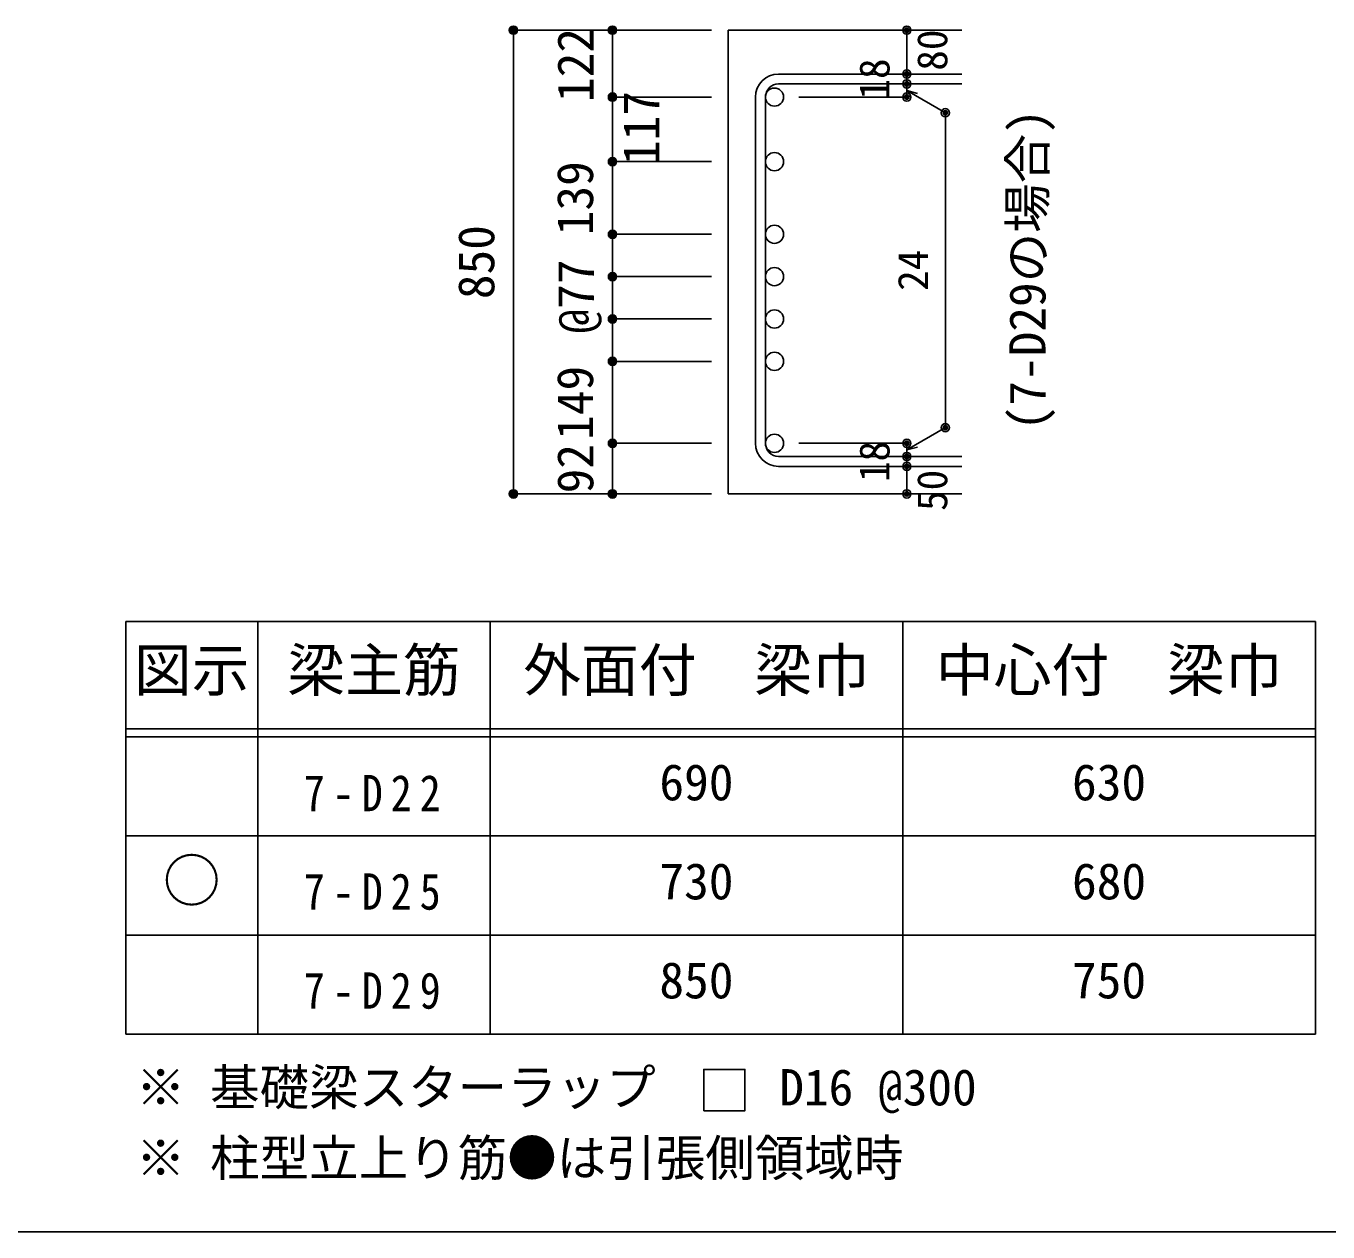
# Model space of a CAD drawing. Units: millimetres at full size, sheet at 1:30, with parts at other scales. Extents: x -5973 to 5954, y -4195 to 4201.
# Drawn here: x 1267 to 3633, y -4195 to -2003 of the extents above; entities that cross this region are included whole.
import ezdxf
from ezdxf.enums import TextEntityAlignment as Align

# ---------------------------------------------------------------- set-up
doc = ezdxf.new("R2010")
doc.units = ezdxf.units.MM
doc.header["$LTSCALE"] = 30
doc.header["$PDMODE"] = 32
doc.header["$PDSIZE"] = 15
for name, color, linetype in [('0-1_躯体線', 2, 'Continuous'), ('0-5_基礎梁筋', 7, 'Continuous'), ('0-6_スタラップ筋', 7, 'Continuous'), ('0-7_文字', 4, 'Continuous'), ('0-D_寸法', 4, 'Continuous'), ('6-7_文字', 7, 'Continuous'), ('6-E_枠', 7, 'Continuous'), ('F-0_枠', 6, 'Continuous')]:
    doc.layers.add(name, color=color, linetype=linetype)
doc.styles.add('ＭＳ ゴシック', font='')
doc.styles.get('ＭＳ ゴシック').set_extended_font_data('MS Gothic')

msp = doc.modelspace()

# ---------------------------------------------------------------- linework, layer by layer
at = {"layer": '0-1_躯体線'}
for p, q in [((2967.44, -2010.63), (2542.44, -2010.63)), ((2542.44, -2010.63), (2542.44, -2853.63)), ((2967.44, -2853.63), (2542.44, -2853.63))]:
    msp.add_line(p, q, dxfattribs=at)
at = {"layer": '0-5_基礎梁筋', "color": 3}
for centre in [(2626.94, -2132.32), (2626.94, -2249.63), (2626.94, -2381.63), (2626.94, -2458.63), (2626.94, -2535.63), (2626.94, -2612.63), (2626.94, -2761.63)]:
    msp.add_circle(centre, 16.5, dxfattribs=at)
at = {"layer": '0-6_スタラップ筋'}
for p, q in [((2634.44, -2090.32), (2967.44, -2090.32)), ((2634.44, -2108.32), (2967.44, -2108.32)), ((2592.44, -2132.32), (2592.44, -2761.63)), ((2610.44, -2132.32), (2610.44, -2761.63)), ((2634.44, -2785.63), (2967.44, -2785.63)), ((2634.44, -2803.63), (2967.44, -2803.63))]:
    msp.add_line(p, q, dxfattribs=at)
for centre, radius, start, end in [((2634.44, -2132.32), 42, 90, 180), ((2634.44, -2132.32), 24, 90, 180), ((2634.44, -2761.63), 42, 180, 270), ((2634.44, -2761.63), 24, 180, 270)]:
    msp.add_arc(centre, radius, start, end, dxfattribs=at)
at = {"layer": '0-D_寸法'}
for p, q in [((2152.44, -2010.63), (2332.44, -2010.63)), ((2152.44, -2010.63), (2152.44, -2853.63)), ((2332.44, -2010.63), (2512.44, -2010.63)), ((2332.44, -2132.32), (2332.44, -2010.63)), ((2867.44, -2090.32), (2867.44, -2010.63)), ((2867.44, -2010.63), (2867.44, -2090.32)), ((2867.44, -2108.32), (2867.44, -2090.32)), ((2867.44, -2108.32), (2867.44, -2132.32)), ((2867.44, -2120.32), (2937.5, -2160.77)), ((2867.44, -2120.32), (2886.76, -2125.5)), ((2332.44, -2247.13), (2332.44, -2132.32)), ((2332.44, -2132.32), (2512.44, -2132.32)), ((2867.44, -2132.32), (2671.35, -2132.32)), ((2937.5, -2160.77), (2937.5, -2733.18)), ((2332.44, -2379.13), (2332.44, -2247.13)), ((2332.44, -2249.63), (2512.44, -2249.63)), ((2332.44, -2761.63), (2332.44, -2379.13)), ((2332.44, -2381.63), (2512.44, -2381.63)), ((2332.44, -2458.63), (2512.44, -2458.63)), ((2332.44, -2535.63), (2512.44, -2535.63)), ((2332.44, -2612.63), (2512.44, -2612.63)), ((2867.44, -2773.63), (2937.5, -2733.18)), ((2332.44, -2853.63), (2332.44, -2761.63)), ((2332.44, -2761.63), (2512.44, -2761.63)), ((2867.44, -2761.63), (2671.35, -2761.63)), ((2867.44, -2785.63), (2867.44, -2761.63)), ((2867.44, -2773.63), (2886.76, -2768.45)), ((2867.44, -2803.63), (2867.44, -2785.63)), ((2867.44, -2853.63), (2867.44, -2803.63)), ((2152.44, -2853.63), (2332.44, -2853.63)), ((2332.44, -2853.63), (2512.44, -2853.63))]:
    msp.add_line(p, q, dxfattribs=at)
for centre, radius in [((2152.44, -2010.63), 7.2), ((2152.44, -2010.63), 6.4), ((2152.44, -2010.63), 5.6), ((2152.44, -2010.63), 4.8), ((2152.44, -2010.63), 4), ((2152.44, -2010.63), 3.2), ((2152.44, -2010.63), 2.4), ((2152.44, -2010.63), 1.6), ((2152.44, -2010.63), 0.8), ((2332.44, -2010.63), 7.2), ((2332.44, -2010.63), 6.4), ((2332.44, -2010.63), 5.6), ((2332.44, -2010.63), 4.8), ((2332.44, -2010.63), 4), ((2332.44, -2010.63), 3.2), ((2332.44, -2010.63), 2.4), ((2332.44, -2010.63), 1.6), ((2332.44, -2010.63), 0.8), ((2867.44, -2010.63), 4), ((2867.44, -2010.63), 3.6), ((2867.44, -2010.63), 3.2), ((2867.44, -2010.63), 2.8), ((2867.44, -2010.63), 2.4), ((2867.44, -2010.63), 2), ((2867.44, -2010.63), 1.6), ((2867.44, -2010.63), 1.2), ((2867.44, -2010.63), 0.8), ((2867.44, -2010.63), 0.4), ((2867.44, -2090.32), 4), ((2867.44, -2108.32), 4), ((2867.44, -2090.32), 3.6), ((2867.44, -2108.32), 3.6), ((2867.44, -2090.32), 3.2), ((2867.44, -2108.32), 3.2), ((2867.44, -2090.32), 2.8), ((2867.44, -2108.32), 2.8), ((2867.44, -2090.32), 2.4), ((2867.44, -2108.32), 2.4), ((2867.44, -2090.32), 2), ((2867.44, -2090.32), 1.6), ((2867.44, -2090.32), 1.2), ((2867.44, -2090.32), 0.8), ((2867.44, -2090.32), 0.4), ((2332.44, -2132.32), 7.2), ((2332.44, -2132.32), 6.4), ((2332.44, -2132.32), 5.6), ((2332.44, -2132.32), 4.8), ((2332.44, -2132.32), 4), ((2332.44, -2132.32), 3.2), ((2867.44, -2132.32), 4), ((2867.44, -2132.32), 3.6), ((2867.44, -2132.32), 3.2), ((2867.44, -2132.32), 2.8), ((2867.44, -2108.32), 2), ((2867.44, -2108.32), 1.6), ((2867.44, -2108.32), 1.2), ((2867.44, -2108.32), 0.8), ((2867.44, -2108.32), 0.4), ((2332.44, -2132.32), 2.4), ((2332.44, -2132.32), 1.6), ((2332.44, -2132.32), 0.8), ((2867.44, -2132.32), 2.4), ((2867.44, -2132.32), 2), ((2867.44, -2132.32), 1.6), ((2867.44, -2132.32), 1.2), ((2867.44, -2132.32), 0.8), ((2867.44, -2132.32), 0.4), ((2937.5, -2160.77), 4), ((2937.5, -2160.77), 3.6), ((2937.5, -2160.77), 3.2), ((2937.5, -2160.77), 2.8), ((2937.5, -2160.77), 2.4), ((2937.5, -2160.77), 2), ((2937.5, -2160.77), 1.6), ((2937.5, -2160.77), 1.2), ((2937.5, -2160.77), 0.8), ((2937.5, -2160.77), 0.4), ((2332.44, -2249.63), 7.2), ((2332.44, -2249.63), 6.4), ((2332.44, -2249.63), 5.6), ((2332.44, -2249.63), 4.8), ((2332.44, -2249.63), 4), ((2332.44, -2249.63), 3.2), ((2332.44, -2249.63), 2.4), ((2332.44, -2249.63), 1.6), ((2332.44, -2249.63), 0.8), ((2332.44, -2381.63), 7.2), ((2332.44, -2381.63), 6.4), ((2332.44, -2381.63), 5.6), ((2332.44, -2381.63), 4.8), ((2332.44, -2381.63), 4), ((2332.44, -2381.63), 3.2), ((2332.44, -2381.63), 2.4), ((2332.44, -2381.63), 1.6), ((2332.44, -2381.63), 0.8), ((2332.44, -2458.63), 7.2), ((2332.44, -2458.63), 6.4), ((2332.44, -2458.63), 5.6), ((2332.44, -2458.63), 4.8), ((2332.44, -2458.63), 4), ((2332.44, -2458.63), 3.2), ((2332.44, -2458.63), 2.4), ((2332.44, -2458.63), 1.6), ((2332.44, -2458.63), 0.8), ((2332.44, -2535.63), 7.2), ((2332.44, -2535.63), 6.4), ((2332.44, -2535.63), 5.6), ((2332.44, -2535.63), 4.8), ((2332.44, -2535.63), 4), ((2332.44, -2535.63), 3.2), ((2332.44, -2535.63), 2.4), ((2332.44, -2535.63), 1.6), ((2332.44, -2535.63), 0.8), ((2332.44, -2612.63), 7.2), ((2332.44, -2612.63), 6.4), ((2332.44, -2612.63), 5.6), ((2332.44, -2612.63), 4.8), ((2332.44, -2612.63), 4), ((2332.44, -2612.63), 3.2), ((2332.44, -2612.63), 2.4), ((2332.44, -2612.63), 1.6), ((2332.44, -2612.63), 0.8), ((2937.5, -2733.18), 4), ((2937.5, -2733.18), 3.6), ((2937.5, -2733.18), 3.2), ((2937.5, -2733.18), 2.8), ((2937.5, -2733.18), 2.4), ((2937.5, -2733.18), 2), ((2937.5, -2733.18), 1.6), ((2937.5, -2733.18), 1.2), ((2937.5, -2733.18), 0.8), ((2937.5, -2733.18), 0.4), ((2332.44, -2761.63), 7.2), ((2332.44, -2761.63), 6.4), ((2332.44, -2761.63), 5.6), ((2332.44, -2761.63), 4.8), ((2332.44, -2761.63), 4), ((2332.44, -2761.63), 3.2), ((2332.44, -2761.63), 2.4), ((2332.44, -2761.63), 1.6), ((2332.44, -2761.63), 0.8), ((2867.44, -2761.63), 4), ((2867.44, -2761.63), 3.6), ((2867.44, -2761.63), 3.2), ((2867.44, -2761.63), 2.8), ((2867.44, -2761.63), 2.4), ((2867.44, -2761.63), 2), ((2867.44, -2761.63), 1.6), ((2867.44, -2761.63), 1.2), ((2867.44, -2761.63), 0.8), ((2867.44, -2761.63), 0.4), ((2867.44, -2785.63), 4), ((2867.44, -2785.63), 3.6), ((2867.44, -2785.63), 3.2), ((2867.44, -2785.63), 2.8), ((2867.44, -2785.63), 2.4), ((2867.44, -2785.63), 2), ((2867.44, -2785.63), 1.6), ((2867.44, -2785.63), 1.2), ((2867.44, -2785.63), 0.8), ((2867.44, -2785.63), 0.4), ((2867.44, -2803.63), 4), ((2867.44, -2803.63), 3.6), ((2867.44, -2803.63), 3.2), ((2867.44, -2803.63), 2.8), ((2867.44, -2803.63), 2.4), ((2867.44, -2803.63), 2), ((2867.44, -2803.63), 1.6), ((2867.44, -2803.63), 1.2), ((2867.44, -2803.63), 0.8), ((2867.44, -2803.63), 0.4), ((2152.44, -2853.63), 7.2), ((2152.44, -2853.63), 6.4), ((2152.44, -2853.63), 5.6), ((2152.44, -2853.63), 4.8), ((2152.44, -2853.63), 4), ((2152.44, -2853.63), 3.2), ((2152.44, -2853.63), 2.4), ((2152.44, -2853.63), 1.6), ((2152.44, -2853.63), 0.8), ((2332.44, -2853.63), 7.2), ((2332.44, -2853.63), 6.4), ((2332.44, -2853.63), 5.6), ((2332.44, -2853.63), 4.8), ((2332.44, -2853.63), 4), ((2332.44, -2853.63), 3.2), ((2332.44, -2853.63), 2.4), ((2332.44, -2853.63), 1.6), ((2332.44, -2853.63), 0.8), ((2867.44, -2853.63), 4), ((2867.44, -2853.63), 3.6), ((2867.44, -2853.63), 3.2), ((2867.44, -2853.63), 2.8), ((2867.44, -2853.63), 2.4), ((2867.44, -2853.63), 2), ((2867.44, -2853.63), 1.6), ((2867.44, -2853.63), 1.2), ((2867.44, -2853.63), 0.8), ((2867.44, -2853.63), 0.4)]:
    msp.add_circle(centre, radius, dxfattribs=at)
at = {"layer": '0-D_寸法', "color": 7}
for p in [(2152.44, -2010.63), (2152.44, -2010.63), (2332.44, -2010.63), (2332.44, -2010.63), (2867.44, -2010.63), (2867.44, -2090.32), (2867.44, -2108.32), (2332.44, -2132.32), (2332.44, -2132.32), (2867.44, -2132.32), (2937.5, -2160.77), (2332.44, -2249.63), (2332.44, -2249.63), (2332.44, -2381.63), (2332.44, -2381.63), (2332.44, -2458.63), (2332.44, -2458.63), (2332.44, -2535.63), (2332.44, -2535.63), (2332.44, -2612.63), (2332.44, -2612.63), (2937.5, -2733.18), (2332.44, -2761.63), (2332.44, -2761.63), (2867.44, -2761.63), (2867.44, -2761.63), (2867.44, -2785.63), (2867.44, -2803.63), (2152.44, -2853.63), (2152.44, -2853.63), (2332.44, -2853.63), (2867.44, -2853.63)]:
    msp.add_point(p, dxfattribs=at)
at = {"layer": '6-7_文字'}
msp.add_lwpolyline([(2498.22, -3974.75), (2573.22, -3974.75), (2573.22, -3899.75), (2498.22, -3899.75)], close=True, dxfattribs=at)
at = {"layer": '6-E_枠', "color": 3}
for p, q in [((1447.71, -3085.43), (1447.71, -3835.43)), ((1447.71, -3085.43), (3610.24, -3085.43)), ((3610.24, -3085.43), (3610.24, -3835.43)), ((1447.71, -3835.43), (3610.24, -3835.43))]:
    msp.add_line(p, q, dxfattribs=at)
at = {"layer": '6-E_枠'}
for p, q in [((1687.71, -3085.43), (1687.71, -3835.43)), ((2110.24, -3085.43), (2110.24, -3835.43)), ((2860.24, -3085.43), (2860.24, -3835.43)), ((1447.71, -3280.43), (3610.24, -3280.43)), ((1447.71, -3295.43), (3610.24, -3295.43)), ((1447.71, -3475.43), (3610.24, -3475.43)), ((1447.71, -3655.43), (3610.24, -3655.43))]:
    msp.add_line(p, q, dxfattribs=at)
at = {"layer": 'F-0_枠'}
msp.add_line((5954.1, -4195.24), (-5972.88, -4195.24), dxfattribs=at)

# ---------------------------------------------------------------- texts
at = {"layer": '0-7_文字', "color": 7, "style": 'ＭＳ ゴシック'}
msp.add_text('(7-D29の場合)', height=65.98, rotation=90, dxfattribs=at).set_placement((3139.32, -2738.35), align=Align.BOTTOM_LEFT)
at = {"layer": '0-D_寸法', "style": 'ＭＳ ゴシック'}
for s, height, p in [('122', 65.98, (2317.79, -2141.33)), ('80', 54.99, (2957.44, -2084.32)), ('18', 54.99, (2852.44, -2136.82)), ('117', 65.98, (2437.44, -2255.97)), ('139', 65.98, (2317.04, -2383.53)), ('850', 65.98, (2137.44, -2499.63)), ('24', 54.99, (2922.5, -2484.47)), ('@77', 65.98, (2318.39, -2562.2)), ('149', 65.98, (2317.04, -2755.38)), ('92', 65.98, (2317.44, -2852.63)), ('18', 54.99, (2852.44, -2832.13)), ('50', 54.99, (2957.44, -2884.63))]:
    msp.add_text(s, height=height, rotation=90, dxfattribs=at).set_placement(p, align=Align.BOTTOM_LEFT)
at = {"layer": '6-7_文字', "color": 2, "style": 'ＭＳ ゴシック'}
for s, p in [('図示', (1462.71, -3235.43)), ('梁主筋', (1741.48, -3235.43)), ('外面付\u3000梁巾', (2170.24, -3235.43)), ('中心付\u3000梁巾', (2920.24, -3235.43)), ('○', (1515.21, -3617.93))]:
    msp.add_text(s, height=76.98, dxfattribs=at).set_placement(p, align=Align.BOTTOM_LEFT)
at = {"layer": '6-7_文字', "style": 'ＭＳ ゴシック'}
for s, p in [('690', (2417.74, -3430.43)), ('630', (3167.74, -3430.43)), ('730', (2417.74, -3610.43)), ('680', (3167.74, -3610.43)), ('850', (2417.74, -3790.43)), ('750', (3167.74, -3790.43)), ('※ 基礎梁スターラップ     D16 @300', (1466.27, -3985.01)), ('※ 柱型立上り筋●は引張側領域時', (1466.27, -4113.51))]:
    msp.add_text(s, height=65.98, dxfattribs=at).set_placement(p, align=Align.BOTTOM_LEFT)
at = {"layer": '6-7_文字', "char_height": 65.98, "attachment_point": 7, "style": 'ＭＳ ゴシック'}
for s, insert in [('\\T1.38;\\W0.85;7-D22', (1771.48, -3430.43)), ('\\T1.38;\\W0.85;7-D25', (1771.48, -3610.43)), ('\\T1.38;\\W0.85;7-D29', (1771.48, -3790.43))]:
    msp.add_mtext(s, dxfattribs=dict(at, insert=insert))

doc.saveas('drawing.dxf')
